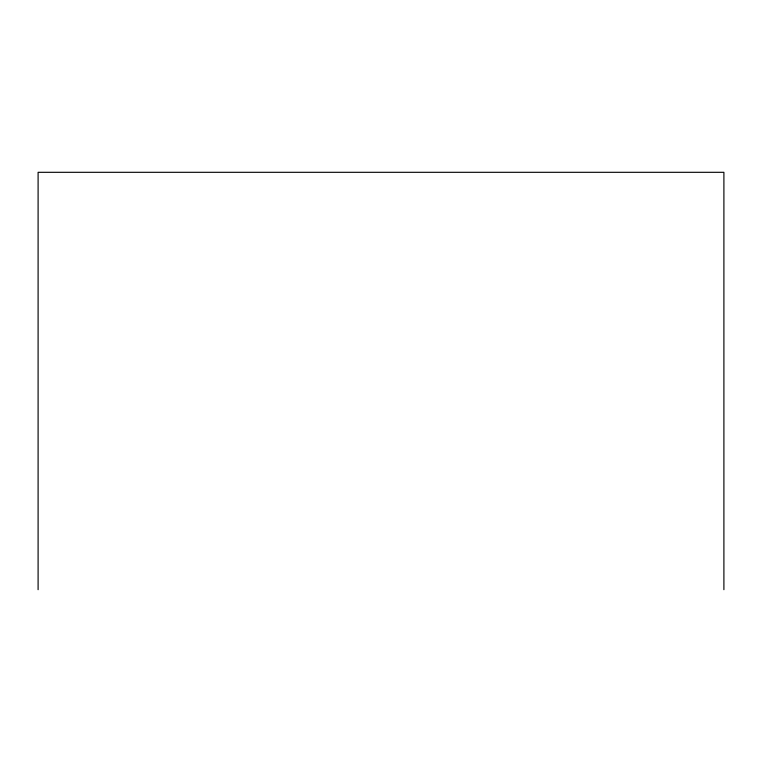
<?xml version="1.0" encoding="UTF-8"?>
<svg xmlns="http://www.w3.org/2000/svg" width="762" height="762" viewBox="0 0 762 762"><rect width="100%" height="100%" fill="white"/><g stroke="black" fill="none" stroke-linecap="round" stroke-linejoin="round"><path stroke-width="1.14" d="M723.9 589.693L723.9 172.307L38.1 172.307L38.1 589.693"/></g></svg>
